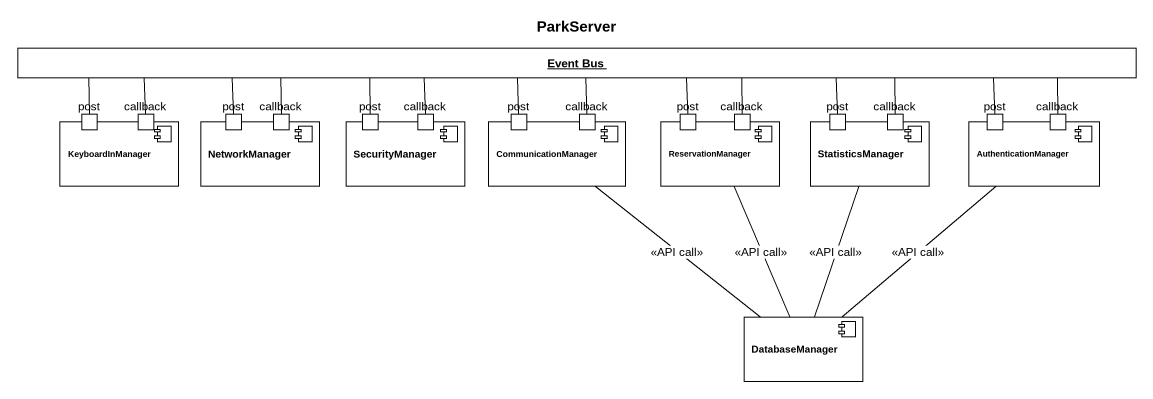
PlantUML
@startuml
title ParkServer
allowmixing
hide circle
hide empty members
object "Event Bus" as Event_Bus
component KeyboardInManager {
  port post
  port callback
}
component NetworkManager {
  port "post" as post_2
  port "callback" as callback_2
}
component SecurityManager {
  port "post" as post_3
  port "callback" as callback_3
}
component CommunicationManager {
  port "post" as post_4
  port "callback" as callback_4
}
component ReservationManager {
  port "post" as post_5
  port "callback" as callback_5
}
component StatisticsManager {
  port "post" as post_6
  port "callback" as callback_6
}
component AuthenticationManager {
  port "post" as post_7
  port "callback" as callback_7
}
component DatabaseManager
Event_Bus -left- post
Event_Bus -left- callback
Event_Bus -left- callback_2
Event_Bus -left- post_3
post_2 -right- Event_Bus
callback_3 -right- Event_Bus
CommunicationManager -- DatabaseManager : <<API call>>
post_4 -up- Event_Bus
callback_4 -up- Event_Bus
post_5 -left- Event_Bus
callback_5 -left- Event_Bus
post_6 -left- Event_Bus
callback_6 -left- Event_Bus
post_7 -left- Event_Bus
callback_7 -left- Event_Bus
DatabaseManager -up- ReservationManager : <<API call>>
DatabaseManager -up- StatisticsManager : <<API call>>
DatabaseManager -up- AuthenticationManager : <<API call>>
@enduml
